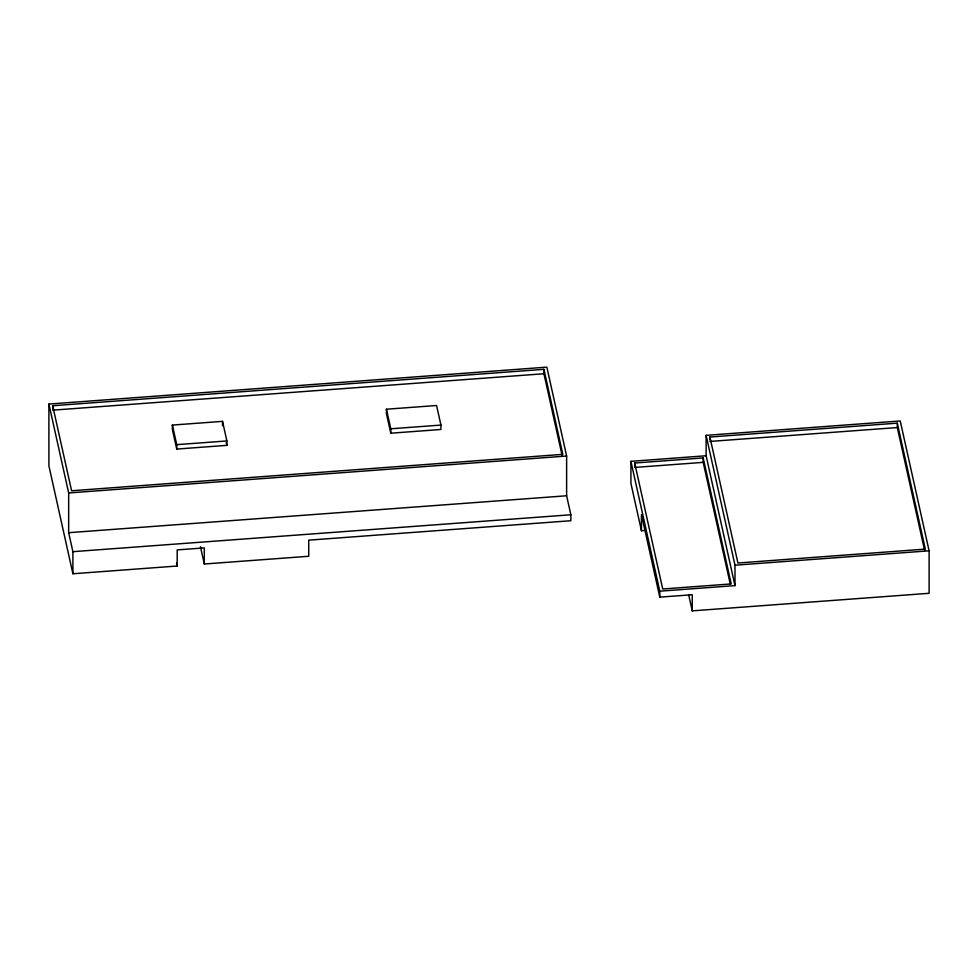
<?xml version="1.0" encoding="UTF-8"?>
<svg xmlns="http://www.w3.org/2000/svg" width="978" height="978" viewBox="0 0 978 978"><rect width="100%" height="100%" fill="white"/><g stroke="black" fill="none" stroke-linecap="round" stroke-linejoin="round"><path stroke-width="1.47" d="M204.292 564.013L204.292 547.9L177.189 549.905L177.189 566.017L72.898 573.756L48.9 465.858L48.9 404.061L546.849 367.141L566.629 456.041L566.629 495.773L570.846 514.77L570.846 520.724L308.742 540.149L308.742 556.274L204.292 564.013L200.441 546.714M52.678 405.748L543.927 369.329L562.839 454.354L71.59 490.773L52.678 405.748L52.678 408.682M52.678 410.161L543.927 373.743L562.191 455.846M172.385 425.075L222.519 421.359L226.872 440.944L226.872 445.357L176.737 449.073L172.385 429.501L172.385 425.075L176.737 444.66L176.737 449.073M386.432 409.22L436.579 405.503L440.931 425.075L440.931 429.489L390.797 433.205L386.432 413.633L386.432 409.22L390.797 428.792L390.797 433.205M176.737 444.66L226.872 440.944M390.797 428.792L440.931 425.075M706.116 455.76L630.92 461.335L659.795 591.189L734.991 585.614L706.116 455.76L706.116 435.344L900.225 420.956L929.1 550.81L929.1 593.304L692.253 610.859L688.646 594.648M709.906 437.032L897.303 423.144L925.322 549.123L737.913 563.01L709.906 437.032L709.906 439.978M709.906 441.445L897.303 427.557L924.662 550.577M48.9 404.061L68.668 492.961L566.629 456.041M634.698 463.022L703.194 457.949L731.214 583.927L662.717 589L634.698 463.022L634.698 465.968M634.698 467.435L703.194 462.362L730.224 583.903M68.668 492.961L68.668 532.692L566.629 495.773M68.668 532.692L72.898 551.678L570.846 514.77M630.92 461.335L630.92 483.401L641.446 530.736L644.392 530.516M706.116 435.344L734.991 565.198L929.1 550.81M641.446 530.736L641.446 514.624L659.795 597.142L692.253 594.746L692.253 610.859M226.248 442.557L226.872 445.357M176.541 563.132L177.189 566.017M897.303 423.144L897.303 427.557M734.991 565.198L734.991 585.614M703.194 457.949L703.194 462.362M659.795 591.189L659.795 597.142M543.927 369.329L543.927 373.743M222.519 421.359L222.519 425.785M72.898 551.678L72.898 573.756"/></g></svg>
